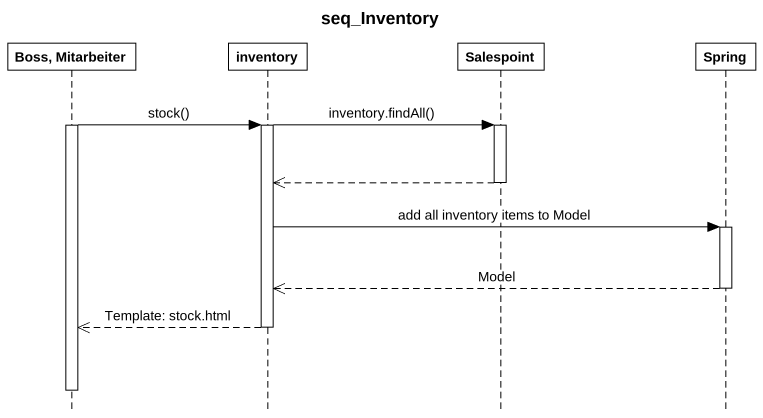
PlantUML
@startuml
title seq_Inventory
hide footbox
participant "Boss, Mitarbeiter" as Boss_Mitarbeiter
participant inventory
participant Salespoint
participant Spring

activate Boss_Mitarbeiter
Boss_Mitarbeiter -> inventory : stock()
inventory -> Salespoint : inventory.findAll()
activate inventory
activate Salespoint
Salespoint -->> inventory
deactivate Salespoint
inventory -> Spring : add all inventory items to Model
activate Spring
Spring -->> inventory : Model
deactivate Spring
inventory -->> Boss_Mitarbeiter : Template: stock.html
deactivate inventory
deactivate Boss_Mitarbeiter
@enduml
